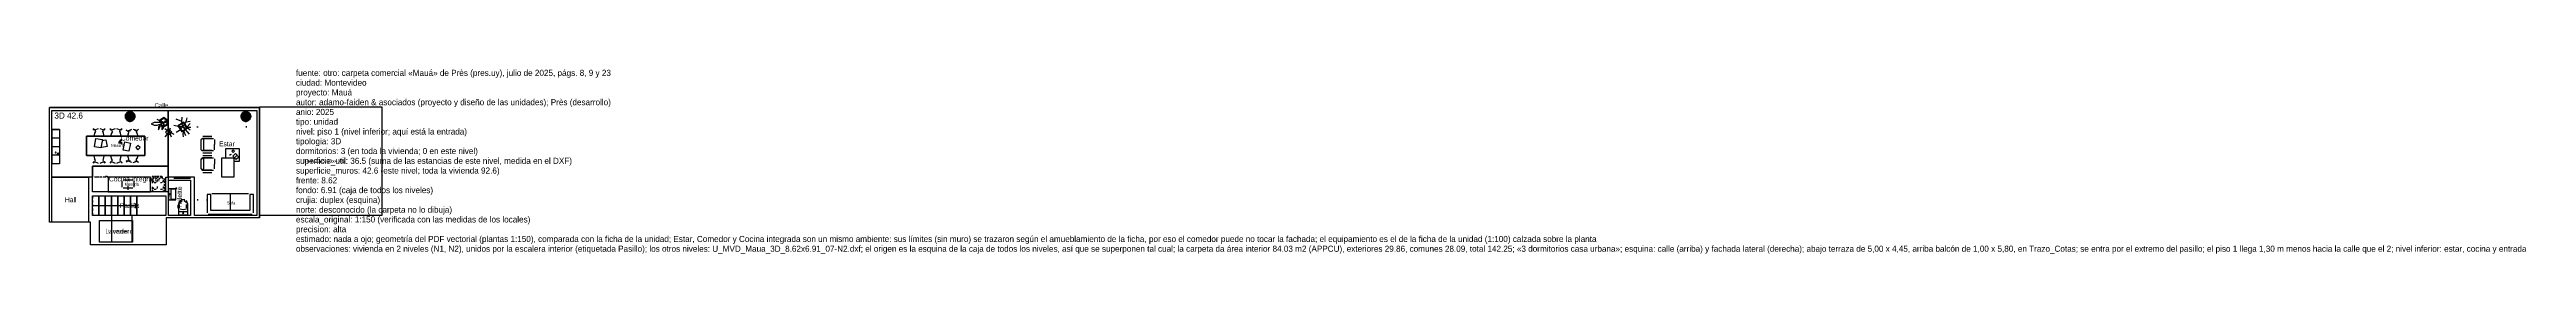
# Model space of a CAD drawing. Header units: metres. Extents: x 0 to 102, y 0 to 7.
import ezdxf

# ---------------------------------------------------------------- set-up
doc = ezdxf.new("R2010")
doc.units = ezdxf.units.M
for name, color, linetype in [('Trazo_Cotas', 9, 'Continuous'), ('Trazo_Datos', 7, 'Continuous'), ('Trazo_Entrada', 1, 'Continuous'), ('Trazo_Equipamiento', 8, 'Continuous'), ('Trazo_Estancias', 3, 'Continuous'), ('Trazo_Fachada', 30, 'Continuous'), ('Trazo_Puertas', 1, 'Continuous'), ('Trazo_Unidad', 7, 'Continuous'), ('Trazo_Ventanas', 5, 'Continuous')]:
    doc.layers.add(name, color=color, linetype=linetype)

msp = doc.modelspace()

# ---------------------------------------------------------------- linework, layer by layer
at = {"layer": 'Trazo_Cotas'}
msp.add_lwpolyline([(13.65, 1.2), (8.62, 1.2), (8.62, 5.65), (13.65, 5.65)], close=True, dxfattribs=at)
at = {"layer": 'Trazo_Entrada'}
msp.add_line((1.59, 0.92), (0.1, 0.92), dxfattribs=at)
at = {"layer": 'Trazo_Equipamiento', "color": 9}
for p, q in [((5.43, 5.05), (5.45, 5.22)), ((0.41, 4.71), (0.11, 4.71)), ((0.41, 4.36), (0.11, 4.36)), ((1.52, 3.65), (1.52, 4.45)), ((1.52, 4.45), (3.92, 4.45)), ((1.78, 4.74), (1.83, 4.69)), ((1.84, 4.7), (1.79, 4.75)), ((1.85, 4.57), (1.82, 4.45)), ((2, 4.75), (1.84, 4.69)), ((2.23, 4.69), (2.08, 4.75)), ((2.25, 4.45), (2.22, 4.57)), ((2.28, 4.75), (2.23, 4.7)), ((2.24, 4.69), (2.29, 4.74)), ((2.53, 4.7), (2.48, 4.75)), ((2.48, 4.74), (2.52, 4.69)), ((2.54, 4.57), (2.51, 4.45)), ((2.69, 4.75), (2.53, 4.69)), ((2.92, 4.69), (2.77, 4.75)), ((2.94, 4.45), (2.91, 4.57)), ((2.98, 4.75), (2.92, 4.7)), ((2.93, 4.69), (2.98, 4.74)), ((3.2, 4.65), (3.15, 4.7)), ((3.15, 4.7), (3.21, 4.65)), ((3.23, 4.53), (3.2, 4.44)), ((3.37, 4.71), (3.21, 4.65)), ((3.31, 4.66), (3.24, 4.63)), ((3.6, 4.67), (3.44, 4.72)), ((3.57, 4.65), (3.5, 4.67)), ((3.6, 4.68), (3.65, 4.73)), ((3.64, 4.44), (3.6, 4.55)), ((3.92, 4.45), (3.92, 3.65)), ((4.52, 5.08), (4.51, 5)), ((4.56, 5.07), (4.55, 4.99)), ((4.57, 4.88), (4.64, 4.84)), ((4.59, 4.91), (4.66, 4.88)), ((4.91, 4.62), (4.73, 4.74)), ((4.91, 4.62), (4.74, 4.41)), ((4.91, 4.62), (4.97, 4.78)), ((4.91, 4.62), (5, 4.42)), ((4.91, 4.62), (5.11, 4.53)), ((5.47, 4.82), (5.73, 4.53)), ((5.52, 4.63), (5.58, 4.47)), ((5.61, 5.03), (5.78, 5.06)), ((5.64, 4.81), (5.78, 4.7)), ((5.64, 4.81), (5.8, 4.81)), ((6.27, 4.35), (6.73, 4.35)), ((6.29, 4.44), (6.66, 4.44)), ((6.66, 4.35), (6.29, 4.35)), ((6.78, 4.3), (6.78, 4.1)), ((6.78, 3.89), (6.78, 4.1)), ((0.41, 4.01), (0.11, 4.01)), ((0.41, 3.66), (0.11, 3.66)), ((0.41, 3.31), (0.11, 3.31)), ((3.92, 3.65), (1.52, 3.65)), ((1.78, 3.35), (1.83, 3.4)), ((1.84, 3.4), (1.79, 3.34)), ((1.82, 3.64), (1.85, 3.52)), ((1.84, 3.4), (2, 3.34)), ((2.08, 3.34), (2.23, 3.4)), ((2.22, 3.52), (2.25, 3.64)), ((2.28, 3.34), (2.23, 3.4)), ((2.24, 3.4), (2.29, 3.35)), ((2.53, 3.4), (2.48, 3.34)), ((2.51, 3.64), (2.54, 3.52)), ((2.53, 3.4), (2.69, 3.34)), ((2.77, 3.34), (2.92, 3.4)), ((2.91, 3.52), (2.94, 3.64)), ((2.98, 3.34), (2.92, 3.4)), ((2.93, 3.4), (2.98, 3.35)), ((3.2, 3.45), (3.15, 3.4)), ((3.15, 3.39), (3.21, 3.44)), ((3.2, 3.64), (3.23, 3.56)), ((3.21, 3.44), (3.37, 3.38)), ((3.24, 3.46), (3.31, 3.43)), ((3.44, 3.37), (3.6, 3.42)), ((3.5, 3.42), (3.57, 3.44)), ((3.6, 3.53), (3.64, 3.64)), ((3.6, 3.42), (3.65, 3.36)), ((3.65, 3.37), (3.61, 3.42)), ((6.27, 3.85), (6.73, 3.85)), ((6.27, 3.55), (6.73, 3.55)), ((6.66, 3.85), (6.29, 3.85)), ((6.29, 3.76), (6.66, 3.76)), ((6.29, 3.65), (6.66, 3.65)), ((6.66, 3.55), (6.29, 3.55)), ((6.78, 3.51), (6.78, 3.3)), ((6.78, 3.1), (6.78, 3.3)), ((7.63, 3.73), (7.53, 3.63)), ((7.6, 3.56), (7.53, 3.63)), ((7.59, 3.56), (7.7, 3.66)), ((7.59, 3.56), (7.7, 3.66)), ((7.66, 3.49), (7.6, 3.56)), ((7.7, 3.66), (7.64, 3.73)), ((7.77, 3.59), (7.66, 3.49)), ((7.77, 3.58), (7.7, 3.65)), ((6.27, 3.05), (6.73, 3.05)), ((6.66, 3.05), (6.29, 3.05)), ((6.29, 2.96), (6.66, 2.96)), ((6.47, 2.05), (6.47, 1.3)), ((6.67, 2.1), (8.17, 2.1)), ((7.42, 2.1), (7.42, 1.4)), ((6.52, 1.25), (8.32, 1.25))]:
    msp.add_line(p, q, dxfattribs=at)
at = {"layer": 'Trazo_Equipamiento', "color": 8}
for p, q in [((1.93, 2.76), (1.85, 2.76)), ((1.98, 2.76), (1.9, 2.76)), ((2.04, 2.76), (1.97, 2.76)), ((2.15, 2.76), (2.06, 2.76)), ((2.15, 2.76), (2.08, 2.76)), ((2.27, 2.76), (2.19, 2.76)), ((2.31, 2.76), (2.23, 2.76)), ((2.48, 2.76), (2.4, 2.76)), ((2.65, 2.76), (2.56, 2.76)), ((2.81, 2.76), (2.73, 2.76)), ((2.98, 2.76), (2.9, 2.76)), ((2.98, 2.36), (2.98, 2.62)), ((3.02, 2.66), (3.42, 2.66)), ((3.21, 2.32), (3.02, 2.32)), ((3.15, 2.76), (3.06, 2.76)), ((3.21, 2.41), (3.21, 2.24)), ((3.31, 2.76), (3.23, 2.76)), ((3.23, 2.24), (3.23, 2.41)), ((3.42, 2.32), (3.23, 2.32)), ((3.48, 2.76), (3.4, 2.76)), ((3.46, 2.62), (3.46, 2.36)), ((3.65, 2.76), (3.56, 2.76)), ((3.81, 2.76), (3.73, 2.76)), ((3.98, 2.76), (3.9, 2.76)), ((4.15, 2.76), (4.06, 2.76)), ((4.21, 2.71), (4.21, 2.63)), ((4.21, 2.71), (4.21, 2.63)), ((4.21, 2.6), (4.21, 2.52)), ((4.21, 2.6), (4.21, 2.52)), ((4.21, 2.37), (4.21, 2.29)), ((4.21, 2.37), (4.21, 2.29)), ((4.31, 2.76), (4.23, 2.76)), ((4.39, 2.79), (4.31, 2.79)), ((4.48, 2.76), (4.4, 2.76)), ((4.5, 2.79), (4.42, 2.79)), ((4.61, 2.79), (4.54, 2.79)), ((4.65, 2.76), (4.56, 2.76)), ((4.72, 2.63), (4.72, 2.71)), ((4.72, 2.52), (4.72, 2.6)), ((4.72, 2.41), (4.72, 2.48)), ((4.72, 2.29), (4.72, 2.37)), ((1.77, 2), (1.77, 1.89)), ((1.77, 1.81), (1.77, 1.73)), ((1.77, 1.64), (1.77, 1.56)), ((1.77, 1.48), (1.77, 1.39)), ((1.77, 1.31), (1.77, 1.2)), ((2.55, 1.2), (2.55, 0.1)), ((3.4, 0.1), (3.4, 1.2)), ((5.36, 1.81), (5.31, 1.69)), ((5.31, 1.36), (5.67, 1.36)), ((5.34, 1.49), (5.34, 1.65)), ((5.45, 1.8), (5.35, 1.72)), ((5.36, 1.47), (5.49, 1.44)), ((5.49, 1.84), (5.41, 1.83)), ((5.56, 1.83), (5.49, 1.84)), ((5.49, 1.44), (5.62, 1.47)), ((5.63, 1.72), (5.53, 1.8)), ((5.67, 1.69), (5.62, 1.81)), ((5.63, 1.49), (5.63, 1.65))]:
    msp.add_line(p, q, dxfattribs=at)
for points in [[(3.11, 5.25), (3.31, 5.05), (3.51, 5.25), (3.31, 5.45)], [(3.11, 5.25), (3.31, 5.05), (3.51, 5.25), (3.31, 5.45)], [(3.11, 5.31), (3.5, 5.31), (3.12, 5.33)], [(3.11, 5.31), (3.5, 5.31), (3.12, 5.33)], [(3.11, 5.29), (3.5, 5.29), (3.11, 5.31)], [(3.5, 5.29), (3.11, 5.31), (3.5, 5.31)], [(3.11, 5.29), (3.5, 5.29), (3.11, 5.31)], [(3.5, 5.29), (3.11, 5.31), (3.5, 5.31)], [(3.11, 5.27), (3.5, 5.27), (3.11, 5.29)], [(3.5, 5.27), (3.11, 5.29), (3.5, 5.29)], [(3.11, 5.27), (3.5, 5.27), (3.11, 5.29)], [(3.5, 5.27), (3.11, 5.29), (3.5, 5.29)], [(3.11, 5.25), (3.5, 5.25), (3.11, 5.27)], [(3.5, 5.25), (3.11, 5.27), (3.5, 5.27)], [(3.11, 5.25), (3.5, 5.25), (3.11, 5.27)], [(3.5, 5.25), (3.11, 5.27), (3.5, 5.27)], [(3.11, 5.23), (3.5, 5.23), (3.11, 5.25)], [(3.5, 5.23), (3.11, 5.25), (3.5, 5.25)], [(3.11, 5.23), (3.5, 5.23), (3.11, 5.25)], [(3.5, 5.23), (3.11, 5.25), (3.5, 5.25)], [(3.11, 5.22), (3.5, 5.22), (3.11, 5.23)], [(3.5, 5.22), (3.11, 5.23), (3.5, 5.23)], [(3.11, 5.22), (3.5, 5.22), (3.11, 5.23)], [(3.5, 5.22), (3.11, 5.23), (3.5, 5.23)], [(3.11, 5.2), (3.5, 5.2), (3.11, 5.22)], [(3.5, 5.2), (3.11, 5.22), (3.5, 5.22)], [(3.11, 5.2), (3.5, 5.2), (3.11, 5.22)], [(3.5, 5.2), (3.11, 5.22), (3.5, 5.22)], [(3.12, 5.18), (3.49, 5.18), (3.11, 5.2)], [(3.49, 5.18), (3.11, 5.2), (3.5, 5.2)], [(3.12, 5.18), (3.49, 5.18), (3.11, 5.2)], [(3.49, 5.18), (3.11, 5.2), (3.5, 5.2)], [(3.12, 5.33), (3.49, 5.33), (3.13, 5.34)], [(3.12, 5.33), (3.49, 5.33), (3.13, 5.34)], [(3.5, 5.31), (3.12, 5.33), (3.49, 5.33)], [(3.5, 5.31), (3.12, 5.33), (3.49, 5.33)], [(3.13, 5.16), (3.48, 5.16), (3.12, 5.18)], [(3.48, 5.16), (3.12, 5.18), (3.49, 5.18)], [(3.13, 5.16), (3.48, 5.16), (3.12, 5.18)], [(3.48, 5.16), (3.12, 5.18), (3.49, 5.18)], [(3.13, 5.34), (3.48, 5.34), (3.14, 5.36)], [(3.13, 5.34), (3.48, 5.34), (3.14, 5.36)], [(3.49, 5.33), (3.13, 5.34), (3.48, 5.34)], [(3.49, 5.33), (3.13, 5.34), (3.48, 5.34)], [(3.14, 5.14), (3.47, 5.14), (3.13, 5.16)], [(3.47, 5.14), (3.13, 5.16), (3.48, 5.16)], [(3.14, 5.14), (3.47, 5.14), (3.13, 5.16)], [(3.47, 5.14), (3.13, 5.16), (3.48, 5.16)], [(3.14, 5.36), (3.47, 5.36), (3.15, 5.38)], [(3.14, 5.36), (3.47, 5.36), (3.15, 5.38)], [(3.48, 5.34), (3.14, 5.36), (3.47, 5.36)], [(3.48, 5.34), (3.14, 5.36), (3.47, 5.36)], [(3.15, 5.13), (3.46, 5.13), (3.14, 5.14)], [(3.46, 5.13), (3.14, 5.14), (3.47, 5.14)], [(3.15, 5.13), (3.46, 5.13), (3.14, 5.14)], [(3.46, 5.13), (3.14, 5.14), (3.47, 5.14)], [(3.15, 5.38), (3.46, 5.38), (3.16, 5.39)], [(3.15, 5.38), (3.46, 5.38), (3.16, 5.39)], [(3.47, 5.36), (3.15, 5.38), (3.46, 5.38)], [(3.47, 5.36), (3.15, 5.38), (3.46, 5.38)], [(3.16, 5.11), (3.45, 5.11), (3.15, 5.13)], [(3.45, 5.11), (3.15, 5.13), (3.46, 5.13)], [(3.16, 5.11), (3.45, 5.11), (3.15, 5.13)], [(3.45, 5.11), (3.15, 5.13), (3.46, 5.13)], [(3.16, 5.39), (3.45, 5.39), (3.18, 5.4)], [(3.16, 5.39), (3.45, 5.39), (3.18, 5.4)], [(3.46, 5.38), (3.16, 5.39), (3.45, 5.39)], [(3.46, 5.38), (3.16, 5.39), (3.45, 5.39)], [(3.18, 5.1), (3.44, 5.1), (3.16, 5.11)], [(3.44, 5.1), (3.16, 5.11), (3.45, 5.11)], [(3.18, 5.1), (3.44, 5.1), (3.16, 5.11)], [(3.44, 5.1), (3.16, 5.11), (3.45, 5.11)], [(3.18, 5.4), (3.44, 5.4), (3.19, 5.41)], [(3.18, 5.4), (3.44, 5.4), (3.19, 5.41)], [(3.45, 5.39), (3.18, 5.4), (3.44, 5.4)], [(3.45, 5.39), (3.18, 5.4), (3.44, 5.4)], [(3.19, 5.09), (3.42, 5.09), (3.18, 5.1)], [(3.42, 5.09), (3.18, 5.1), (3.44, 5.1)], [(3.19, 5.09), (3.42, 5.09), (3.18, 5.1)], [(3.42, 5.09), (3.18, 5.1), (3.44, 5.1)], [(3.19, 5.41), (3.42, 5.41), (3.21, 5.43)], [(3.19, 5.41), (3.42, 5.41), (3.21, 5.43)], [(3.44, 5.4), (3.19, 5.41), (3.42, 5.41)], [(3.44, 5.4), (3.19, 5.41), (3.42, 5.41)], [(3.21, 5.08), (3.41, 5.08), (3.19, 5.09)], [(3.41, 5.08), (3.19, 5.09), (3.42, 5.09)], [(3.21, 5.08), (3.41, 5.08), (3.19, 5.09)], [(3.41, 5.08), (3.19, 5.09), (3.42, 5.09)], [(3.42, 5.41), (3.21, 5.43), (3.41, 5.43)], [(3.21, 5.43), (3.41, 5.43), (3.22, 5.43)], [(3.42, 5.41), (3.21, 5.43), (3.41, 5.43)], [(3.21, 5.43), (3.41, 5.43), (3.22, 5.43)], [(3.22, 5.43), (3.39, 5.43), (3.24, 5.44)], [(3.22, 5.43), (3.39, 5.43), (3.24, 5.44)], [(3.41, 5.43), (3.22, 5.43), (3.39, 5.43)], [(3.41, 5.43), (3.22, 5.43), (3.39, 5.43)], [(3.24, 5.44), (3.37, 5.44), (3.26, 5.45)], [(3.24, 5.44), (3.37, 5.44), (3.26, 5.45)], [(3.39, 5.43), (3.24, 5.44), (3.37, 5.44)], [(3.39, 5.43), (3.24, 5.44), (3.37, 5.44)], [(3.37, 5.44), (3.26, 5.45), (3.35, 5.45)], [(3.26, 5.45), (3.35, 5.45), (3.28, 5.45)], [(3.37, 5.44), (3.26, 5.45), (3.35, 5.45)], [(3.26, 5.45), (3.35, 5.45), (3.28, 5.45)], [(3.35, 5.45), (3.28, 5.45), (3.33, 5.45)], [(3.35, 5.45), (3.28, 5.45), (3.33, 5.45)], [(7.86, 5.25), (8.06, 5.05), (8.26, 5.25), (8.06, 5.45)], [(7.86, 5.25), (8.06, 5.05), (8.26, 5.25), (8.06, 5.45)], [(7.86, 5.29), (8.25, 5.29), (7.87, 5.31)], [(7.86, 5.29), (8.25, 5.29), (7.87, 5.31)], [(7.86, 5.27), (8.26, 5.27), (7.86, 5.29)], [(8.26, 5.27), (7.86, 5.29), (8.25, 5.29)], [(7.86, 5.27), (8.26, 5.27), (7.86, 5.29)], [(8.26, 5.27), (7.86, 5.29), (8.25, 5.29)], [(7.86, 5.25), (8.26, 5.25), (7.86, 5.27)], [(8.26, 5.25), (7.86, 5.27), (8.26, 5.27)], [(7.86, 5.25), (8.26, 5.25), (7.86, 5.27)], [(8.26, 5.25), (7.86, 5.27), (8.26, 5.27)], [(7.86, 5.23), (8.26, 5.23), (7.86, 5.25)], [(8.26, 5.23), (7.86, 5.25), (8.26, 5.25)], [(7.86, 5.23), (8.26, 5.23), (7.86, 5.25)], [(8.26, 5.23), (7.86, 5.25), (8.26, 5.25)], [(7.86, 5.22), (8.25, 5.22), (7.86, 5.23)], [(8.25, 5.22), (7.86, 5.23), (8.26, 5.23)], [(7.86, 5.22), (8.25, 5.22), (7.86, 5.23)], [(8.25, 5.22), (7.86, 5.23), (8.26, 5.23)], [(7.87, 5.2), (8.25, 5.2), (7.86, 5.22)], [(8.25, 5.2), (7.86, 5.22), (8.25, 5.22)], [(7.87, 5.2), (8.25, 5.2), (7.86, 5.22)], [(8.25, 5.2), (7.86, 5.22), (8.25, 5.22)], [(7.87, 5.33), (8.24, 5.33), (7.88, 5.34)], [(7.87, 5.33), (8.24, 5.33), (7.88, 5.34)], [(7.87, 5.31), (8.25, 5.31), (7.87, 5.33)], [(8.25, 5.31), (7.87, 5.33), (8.24, 5.33)], [(7.87, 5.31), (8.25, 5.31), (7.87, 5.33)], [(8.25, 5.31), (7.87, 5.33), (8.24, 5.33)], [(8.25, 5.29), (7.87, 5.31), (8.25, 5.31)], [(8.25, 5.29), (7.87, 5.31), (8.25, 5.31)], [(7.87, 5.18), (8.24, 5.18), (7.87, 5.2)], [(8.24, 5.18), (7.87, 5.2), (8.25, 5.2)], [(7.87, 5.18), (8.24, 5.18), (7.87, 5.2)], [(8.24, 5.18), (7.87, 5.2), (8.25, 5.2)], [(7.88, 5.16), (8.24, 5.16), (7.87, 5.18)], [(8.24, 5.16), (7.87, 5.18), (8.24, 5.18)], [(7.88, 5.16), (8.24, 5.16), (7.87, 5.18)], [(8.24, 5.16), (7.87, 5.18), (8.24, 5.18)], [(7.88, 5.34), (8.24, 5.34), (7.89, 5.36)], [(7.88, 5.34), (8.24, 5.34), (7.89, 5.36)], [(8.24, 5.33), (7.88, 5.34), (8.24, 5.34)], [(8.24, 5.33), (7.88, 5.34), (8.24, 5.34)], [(7.89, 5.14), (8.23, 5.14), (7.88, 5.16)], [(8.23, 5.14), (7.88, 5.16), (8.24, 5.16)], [(7.89, 5.14), (8.23, 5.14), (7.88, 5.16)], [(8.23, 5.14), (7.88, 5.16), (8.24, 5.16)], [(7.89, 5.36), (8.23, 5.36), (7.9, 5.38)], [(7.89, 5.36), (8.23, 5.36), (7.9, 5.38)], [(8.24, 5.34), (7.89, 5.36), (8.23, 5.36)], [(8.24, 5.34), (7.89, 5.36), (8.23, 5.36)], [(7.9, 5.13), (8.22, 5.13), (7.89, 5.14)], [(8.22, 5.13), (7.89, 5.14), (8.23, 5.14)], [(7.9, 5.13), (8.22, 5.13), (7.89, 5.14)], [(8.22, 5.13), (7.89, 5.14), (8.23, 5.14)], [(7.9, 5.38), (8.22, 5.38), (7.91, 5.39)], [(7.9, 5.38), (8.22, 5.38), (7.91, 5.39)], [(8.23, 5.36), (7.9, 5.38), (8.22, 5.38)], [(8.23, 5.36), (7.9, 5.38), (8.22, 5.38)], [(7.91, 5.11), (8.2, 5.11), (7.9, 5.13)], [(8.2, 5.11), (7.9, 5.13), (8.22, 5.13)], [(7.91, 5.11), (8.2, 5.11), (7.9, 5.13)], [(8.2, 5.11), (7.9, 5.13), (8.22, 5.13)], [(7.91, 5.39), (8.2, 5.39), (7.93, 5.4)], [(7.91, 5.39), (8.2, 5.39), (7.93, 5.4)], [(8.22, 5.38), (7.91, 5.39), (8.2, 5.39)], [(8.22, 5.38), (7.91, 5.39), (8.2, 5.39)], [(7.93, 5.1), (8.19, 5.1), (7.91, 5.11)], [(8.19, 5.1), (7.91, 5.11), (8.2, 5.11)], [(7.93, 5.1), (8.19, 5.1), (7.91, 5.11)], [(8.19, 5.1), (7.91, 5.11), (8.2, 5.11)], [(7.93, 5.4), (8.19, 5.4), (7.94, 5.41)], [(7.93, 5.4), (8.19, 5.4), (7.94, 5.41)], [(8.2, 5.39), (7.93, 5.4), (8.19, 5.4)], [(8.2, 5.39), (7.93, 5.4), (8.19, 5.4)], [(7.94, 5.09), (8.17, 5.09), (7.93, 5.1)], [(8.17, 5.09), (7.93, 5.1), (8.19, 5.1)], [(7.94, 5.09), (8.17, 5.09), (7.93, 5.1)], [(8.17, 5.09), (7.93, 5.1), (8.19, 5.1)], [(7.94, 5.41), (8.17, 5.41), (7.96, 5.43)], [(7.94, 5.41), (8.17, 5.41), (7.96, 5.43)], [(8.19, 5.4), (7.94, 5.41), (8.17, 5.41)], [(8.19, 5.4), (7.94, 5.41), (8.17, 5.41)], [(7.96, 5.08), (8.16, 5.08), (7.94, 5.09)], [(8.16, 5.08), (7.94, 5.09), (8.17, 5.09)], [(7.96, 5.08), (8.16, 5.08), (7.94, 5.09)], [(8.16, 5.08), (7.94, 5.09), (8.17, 5.09)], [(8.17, 5.41), (7.96, 5.43), (8.16, 5.43)], [(7.96, 5.43), (8.16, 5.43), (7.97, 5.43)], [(8.17, 5.41), (7.96, 5.43), (8.16, 5.43)], [(7.96, 5.43), (8.16, 5.43), (7.97, 5.43)], [(7.97, 5.43), (8.14, 5.43), (8, 5.44)], [(7.97, 5.43), (8.14, 5.43), (8, 5.44)], [(8.16, 5.43), (7.97, 5.43), (8.14, 5.43)], [(8.16, 5.43), (7.97, 5.43), (8.14, 5.43)], [(8, 5.44), (8.12, 5.44), (8.01, 5.45)], [(8, 5.44), (8.12, 5.44), (8.01, 5.45)], [(8.14, 5.43), (8, 5.44), (8.12, 5.44)], [(8.14, 5.43), (8, 5.44), (8.12, 5.44)], [(8.12, 5.44), (8.01, 5.45), (8.1, 5.45)], [(8.01, 5.45), (8.1, 5.45), (8.04, 5.45)], [(8.12, 5.44), (8.01, 5.45), (8.1, 5.45)], [(8.01, 5.45), (8.1, 5.45), (8.04, 5.45)], [(8.1, 5.45), (8.04, 5.45), (8.09, 5.45)], [(8.1, 5.45), (8.04, 5.45), (8.09, 5.45)], [(3.22, 5.07), (3.39, 5.07), (3.21, 5.08)], [(3.39, 5.07), (3.21, 5.08), (3.41, 5.08)], [(3.22, 5.07), (3.39, 5.07), (3.21, 5.08)], [(3.39, 5.07), (3.21, 5.08), (3.41, 5.08)], [(3.24, 5.06), (3.37, 5.06), (3.22, 5.07)], [(3.37, 5.06), (3.22, 5.07), (3.39, 5.07)], [(3.24, 5.06), (3.37, 5.06), (3.22, 5.07)], [(3.37, 5.06), (3.22, 5.07), (3.39, 5.07)], [(3.26, 5.06), (3.35, 5.06), (3.24, 5.06)], [(3.35, 5.06), (3.24, 5.06), (3.37, 5.06)], [(3.26, 5.06), (3.35, 5.06), (3.24, 5.06)], [(3.35, 5.06), (3.24, 5.06), (3.37, 5.06)], [(3.28, 5.05), (3.33, 5.05), (3.26, 5.06)], [(3.33, 5.05), (3.26, 5.06), (3.35, 5.06)], [(3.28, 5.05), (3.33, 5.05), (3.26, 5.06)], [(3.33, 5.05), (3.26, 5.06), (3.35, 5.06)], [(7.97, 5.07), (8.14, 5.07), (7.96, 5.08)], [(8.14, 5.07), (7.96, 5.08), (8.16, 5.08)], [(7.97, 5.07), (8.14, 5.07), (7.96, 5.08)], [(8.14, 5.07), (7.96, 5.08), (8.16, 5.08)], [(8, 5.06), (8.12, 5.06), (7.97, 5.07)], [(8.12, 5.06), (7.97, 5.07), (8.14, 5.07)], [(8, 5.06), (8.12, 5.06), (7.97, 5.07)], [(8.12, 5.06), (7.97, 5.07), (8.14, 5.07)], [(8.01, 5.06), (8.1, 5.06), (8, 5.06)], [(8.1, 5.06), (8, 5.06), (8.12, 5.06)], [(8.01, 5.06), (8.1, 5.06), (8, 5.06)], [(8.1, 5.06), (8, 5.06), (8.12, 5.06)], [(8.04, 5.05), (8.09, 5.05), (8.01, 5.06)], [(8.09, 5.05), (8.01, 5.06), (8.1, 5.06)], [(8.04, 5.05), (8.09, 5.05), (8.01, 5.06)], [(8.09, 5.05), (8.01, 5.06), (8.1, 5.06)], [(2.41, 2.76), (2.41, 2.16), (4.15, 2.16), (4.15, 2.76)], [(5.19, 1.84), (5.19, 2.29), (4.89, 2.29), (4.89, 1.84)], [(4.93, 2.08), (4.92, 2.07), (4.93, 2.05), (4.95, 2.07)], [(4.98, 2.28), (4.98, 1.86), (5.18, 1.86), (5.18, 2.28)], [(2.03, 2), (2.03, 1.2), (1.77, 1.2), (1.77, 2)], [(2.29, 2), (2.29, 1.2), (2.03, 1.2), (2.03, 2)], [(2.55, 2), (2.55, 1.2), (2.29, 1.2), (2.29, 2)], [(2.81, 2), (2.81, 1.2), (2.55, 1.2), (2.55, 2)], [(3.07, 2), (3.07, 1.2), (2.81, 1.2), (2.81, 2)], [(3.33, 2), (3.33, 1.2), (3.07, 1.2), (3.07, 2)], [(3.59, 2), (3.59, 1.2), (3.33, 1.2), (3.33, 2)], [(3.58, 1.2), (3.59, 1.2), (3.58, 2)], [(3.59, 1.2), (3.58, 2), (3.59, 2)], [(5.49, 1.26), (5.51, 1.29), (5.49, 1.31), (5.46, 1.29)]]:
    msp.add_lwpolyline(points, close=True, dxfattribs=at)
at = {"layer": 'Trazo_Equipamiento', "color": 9}
for points in [[(4.66, 5), (4.64, 5.02), (4.58, 5.06), (4.55, 5.07), (4.48, 5.1), (4.42, 5.13)], [(4.46, 5.11), (4.49, 5.1), (4.51, 5.1), (4.57, 5.07), (4.6, 5.06), (4.63, 5.04), (4.65, 5.03), (4.66, 5.02), (4.66, 5)], [(4.86, 5.09), (4.69, 5.21), (4.52, 5.09)], [(4.82, 5.09), (4.69, 5.17), (4.56, 5.08)], [(4.66, 5), (4.72, 5.02), (4.76, 5.07), (4.82, 5.09), (4.88, 5.09)], [(4.88, 5.09), (4.84, 5.05), (4.78, 5.01), (4.76, 5), (4.66, 5)], [(5.47, 4.82), (5.43, 5.05), (5.2, 5.14)], [(5.47, 4.82), (5.61, 5.03), (5.65, 5.2)], [(1.86, 4.67), (1.89, 4.64), (1.85, 4.57)], [(2.16, 4.26), (2.31, 4.29), (2.37, 4.02), (2.15, 3.98), (2.13, 4.06)], [(2.22, 4.57), (2.19, 4.64), (2.22, 4.67)], [(2.55, 4.67), (2.58, 4.64), (2.54, 4.57)], [(2.91, 4.57), (2.88, 4.64), (2.91, 4.67)], [(3.23, 4.53), (3.26, 4.6), (3.23, 4.62)], [(3.58, 4.65), (3.56, 4.61), (3.6, 4.56)], [(4.66, 5), (4.3, 5), (4.24, 4.98), (4.18, 4.95)], [(4.18, 4.95), (4.24, 4.92), (4.3, 4.9), (4.42, 4.9), (4.49, 4.92), (4.55, 4.94), (4.6, 4.97), (4.66, 5)], [(4.66, 5), (4.62, 4.97), (4.58, 4.95), (4.54, 4.92), (4.51, 4.89), (4.5, 4.86), (4.47, 4.8), (4.47, 4.7)], [(4.47, 4.7), (4.55, 4.86), (4.6, 4.93), (4.66, 5)], [(4.66, 5), (4.68, 4.96), (4.68, 4.92), (4.67, 4.9), (4.66, 4.89), (4.62, 4.81), (4.61, 4.77), (4.61, 4.7)], [(4.61, 4.7), (4.66, 4.76), (4.7, 4.84), (4.71, 4.88), (4.71, 4.93), (4.7, 4.95), (4.69, 4.96), (4.66, 5)], [(4.7, 4.83), (4.85, 4.91), (4.87, 5.08)], [(4.71, 4.87), (4.81, 4.93), (4.84, 5.05)], [(5.47, 4.82), (5.34, 4.83), (5.11, 4.88)], [(5.47, 4.82), (5.34, 4.68), (5.2, 4.59)], [(5.47, 4.82), (5.64, 4.81), (5.78, 4.96)], [(5.56, 4.72), (5.47, 4.52), (5.49, 4.41)], [(6.32, 4.3), (6.27, 4.35), (6.22, 4.3)], [(6.22, 3.89), (6.22, 4.1), (6.22, 4.3)], [(6.32, 4.3), (6.32, 4.1), (6.32, 3.89)], [(1.86, 3.43), (1.89, 3.46), (1.85, 3.52)], [(2.22, 3.52), (2.19, 3.46), (2.22, 3.43)], [(2.55, 3.43), (2.58, 3.46), (2.54, 3.52)], [(2.91, 3.52), (2.88, 3.46), (2.91, 3.43)], [(3.23, 3.56), (3.26, 3.5), (3.23, 3.47)], [(3.58, 3.45), (3.56, 3.48), (3.6, 3.54)], [(6.22, 3.89), (6.27, 3.85), (6.32, 3.89)], [(6.32, 3.5), (6.27, 3.55), (6.22, 3.5)], [(6.22, 3.1), (6.22, 3.3), (6.22, 3.51)], [(6.22, 3.1), (6.27, 3.05), (6.32, 3.1)], [(6.32, 3.51), (6.32, 3.3), (6.32, 3.1)], [(7.24, 3.55), (7.24, 3.94), (7.79, 3.94), (7.79, 3.4), (7.57, 3.4)], [(7.46, 3.69), (7.4, 3.67), (7.4, 3.68), (7.46, 3.7)], [(8.37, 1.3), (8.37, 2.05), (8.22, 2.05), (8.22, 1.4), (6.62, 1.4), (6.62, 2.05), (6.47, 2.05)], [(8.22, 2.05), (8.22, 1.4), (6.62, 1.4), (6.62, 2.05)]]:
    msp.add_lwpolyline(points, dxfattribs=at)
for points in [[(0.11, 3.31), (0.11, 4.71), (0.41, 4.71), (0.41, 3.31)], [(3.92, 3.65), (3.92, 4.45), (1.52, 4.45), (1.52, 3.65)], [(2.11, 3.96), (1.84, 4.01), (1.9, 4.35), (2.17, 4.3)], [(2.95, 4.29), (2.93, 4.29), (2.92, 4.28), (2.91, 4.28), (2.89, 4.26), (2.88, 4.24), (2.86, 4.23), (2.86, 4.22), (2.84, 4.2), (2.84, 4.16), (2.86, 4.16), (2.89, 4.19), (2.91, 4.2), (2.91, 4.21), (2.92, 4.22), (2.93, 4.24), (2.95, 4.26)], [(2.92, 4.15), (2.95, 4.11), (2.98, 4.15), (2.95, 4.18)], [(3.26, 3.83), (3.03, 3.87), (3.09, 4.21), (3.32, 4.16)], [(4.76, 4.61), (4.89, 4.48), (5.02, 4.61), (4.89, 4.74)], [(5.43, 4.62), (5.67, 4.78), (5.51, 5.02), (5.27, 4.86)], [(5.44, 4.65), (5.64, 4.79), (5.51, 4.99), (5.3, 4.86)], [(6.08, 4.8), (6.08, 4.84)], [(8.06, 4.82), (8.1, 4.82)], [(0.23, 3.77), (0.25, 3.75), (0.27, 3.77), (0.25, 3.8)], [(0.31, 3.72), (0.35, 3.68), (0.39, 3.72), (0.35, 3.76)], [(3.55, 3.98), (3.63, 3.89), (3.72, 3.98), (3.63, 4.06)], [(7.07, 2.76), (7.07, 3.55), (7.57, 3.55), (7.57, 2.76)], [(7.49, 3.83), (7.54, 3.78), (7.59, 3.83), (7.54, 3.88)], [(6.1, 1.84), (6.06, 1.84)], [(6.47, 1.85), (6.47, 1.81)]]:
    msp.add_lwpolyline(points, close=True, dxfattribs=at)
at = {"layer": 'Trazo_Equipamiento', "color": 8}
for points in [[(2.3, 2.81), (2.36, 2.81), (2.36, 2.75)], [(4.27, 2.79), (4.21, 2.79), (4.21, 2.75)], [(4.21, 2.26), (4.21, 2.21), (4.27, 2.21)], [(4.24, 2.64), (4.24, 2.62), (4.25, 2.6), (4.25, 2.59), (4.26, 2.57), (4.27, 2.57)], [(4.24, 2.36), (4.24, 2.35), (4.25, 2.33), (4.25, 2.31), (4.27, 2.29)], [(4.3, 2.73), (4.29, 2.73), (4.28, 2.72), (4.26, 2.71), (4.25, 2.69), (4.25, 2.68)], [(4.3, 2.55), (4.31, 2.55), (4.33, 2.54), (4.35, 2.54), (4.37, 2.55), (4.38, 2.56)], [(4.3, 2.27), (4.37, 2.27), (4.38, 2.28)], [(4.41, 2.7), (4.4, 2.71), (4.38, 2.72), (4.37, 2.73), (4.35, 2.74), (4.34, 2.74)], [(4.41, 2.58), (4.42, 2.6), (4.43, 2.61), (4.43, 2.66)], [(4.41, 2.31), (4.42, 2.32), (4.43, 2.34), (4.43, 2.38)], [(4.56, 2.73), (4.55, 2.73), (4.53, 2.72), (4.52, 2.71), (4.51, 2.69), (4.5, 2.68)], [(4.56, 2.55), (4.57, 2.55), (4.58, 2.54), (4.6, 2.54), (4.64, 2.56)], [(4.56, 2.27), (4.62, 2.27), (4.64, 2.28)], [(4.67, 2.7), (4.66, 2.7), (4.64, 2.72), (4.6, 2.74)], [(4.65, 2.21), (4.72, 2.21), (4.72, 2.26)], [(4.67, 2.58), (4.67, 2.6), (4.68, 2.61), (4.68, 2.66)], [(4.67, 2.31), (4.67, 2.32), (4.68, 2.34), (4.68, 2.38)], [(4.78, 2.16), (4.78, 2.76), (4.89, 2.76)], [(5.18, 2.35), (5.21, 2.3), (5.22, 2.28)], [(1.77, 1.6), (3.59, 1.6), (3.62, 1.6)], [(3.49, 1.7), (3.59, 1.6), (3.49, 1.5)], [(3.59, 1.95), (3.59, 2), (3.62, 2)], [(3.62, 1.2), (3.59, 1.2), (3.59, 1.26)], [(4.89, 1.95), (4.89, 2), (4.93, 2)], [(5.67, 1.69), (5.67, 1.21), (5.31, 1.21), (5.31, 1.69)], [(5.31, 1.6), (5.34, 1.6), (5.34, 1.65)]]:
    msp.add_lwpolyline(points, dxfattribs=at)
at = {"layer": 'Trazo_Estancias', "color": 40}
msp.add_lwpolyline([(4.87, 3.22), (1.76, 3.22), (1.76, 2.77), (0.1, 2.77), (0.1, 5.5), (4.87, 5.5)], close=True, dxfattribs=at)
at = {"layer": 'Trazo_Estancias', "color": 2}
msp.add_lwpolyline([(8.51, 1.2), (5.95, 1.2), (5.95, 2.77), (4.87, 2.77), (4.87, 5.5), (8.51, 5.5)], close=True, dxfattribs=at)
at = {"layer": 'Trazo_Estancias', "color": 30}
msp.add_lwpolyline([(4.87, 2.16), (1.76, 2.16), (1.76, 3.22), (4.87, 3.22)], close=True, dxfattribs=at)
at = {"layer": 'Trazo_Estancias', "color": 8}
for points in [[(1.6, 0.92), (0.1, 0.92), (0.1, 2.77), (1.6, 2.77)], [(4.78, 1.2), (1.76, 1.2), (1.76, 2), (4.78, 2)]]:
    msp.add_lwpolyline(points, close=True, dxfattribs=at)
at = {"layer": 'Trazo_Estancias', "color": 4}
msp.add_lwpolyline([(5.79, 1.2), (4.89, 1.2), (4.89, 2.64), (5.79, 2.64)], close=True, dxfattribs=at)
at = {"layer": 'Trazo_Estancias', "color": 6}
msp.add_lwpolyline([(3.41, 0.11), (2.05, 0.11), (2.05, 0.99), (3.41, 0.99)], close=True, dxfattribs=at)
at = {"layer": 'Trazo_Fachada'}
for p, q in [((8.62, 5.61), (0, 5.61)), ((8.62, 1.1), (8.62, 5.61))]:
    msp.add_line(p, q, dxfattribs=at)
at = {"layer": 'Trazo_Puertas'}
msp.add_line((5.79, 2.71), (5.1, 2.71), dxfattribs=at)
at = {"layer": 'Trazo_Unidad'}
msp.add_lwpolyline([(8.62, 1.1), (4.79, 1.1), (4.79, 0), (1.68, 0), (1.68, 0.92), (0, 0.92), (0, 5.61), (8.62, 5.61)], close=True, dxfattribs=at)
at = {"layer": 'Trazo_Ventanas'}
for p, q in [((8.51, 5.61), (0.1, 5.61)), ((8.62, 1.2), (8.62, 5.5))]:
    msp.add_line(p, q, dxfattribs=at)

# ---------------------------------------------------------------- texts
at = {"layer": 'Trazo_Cotas'}
msp.add_text('Terraza 5.00x4.45', height=0.15, dxfattribs=at).set_placement((10.43, 3.35))
at = {"layer": 'Trazo_Datos'}
for s, p in [('fuente: otro: carpeta comercial «Mauá» de Près (pres.uy), julio de 2025, págs. 8, 9 y 23', (10.12, 6.91)), ('ciudad: Montevideo', (10.12, 6.51)), ('proyecto: Mauá', (10.12, 6.11)), ('autor: adamo-faiden & asociados (proyecto y diseño de las unidades); Près (desarrollo)', (10.12, 5.71)), ('anio: 2025', (10.12, 5.31)), ('tipo: unidad', (10.12, 4.91)), ('tipologia: 3D', (10.12, 4.11)), ('nivel: piso 1 (nivel inferior; aquí está la entrada)', (10.12, 4.51)), ('dormitorios: 3 (en toda la vivienda; 0 en este nivel)', (10.12, 3.71)), ('superficie_util: 36.5 (suma de las estancias de este nivel, medida en el DXF)', (10.12, 3.31)), ('superficie_muros: 42.6 (este nivel; toda la vivienda 92.6)', (10.12, 2.91)), ('frente: 8.62', (10.12, 2.51)), ('fondo: 6.91 (caja de todos los niveles)', (10.12, 2.11)), ('crujia: duplex (esquina)', (10.12, 1.71)), ('escala_original: 1:150 (verificada con las medidas de los locales)', (10.12, 0.91)), ('norte: desconocido (la carpeta no lo dibuja)', (10.12, 1.31)), ('estimado: nada a ojo; geometría del PDF vectorial (plantas 1:150), comparada con la ficha de la unidad; Estar, Comedor y Cocina integrada son un mismo ambiente: sus límites (sin muro) se trazaron según el amueblamiento de la ficha, por eso el comedor puede no tocar la fachada; el equipamiento es el de la ficha de la unidad (1:100) calzada sobre la planta', (10.12, 0.11)), ('precision: alta', (10.12, 0.51)), ('observaciones: vivienda en 2 niveles (N1, N2), unidos por la escalera interior (etiquetada Pasillo); los otros niveles: U_MVD_Maua_3D_8.62x6.91_07-N2.dxf; el origen es la esquina de la caja de todos los niveles, así que se superponen tal cual; la carpeta da área interior 84.03 m2 (APPCU), exteriores 29.86, comunes 28.09, total 142.25; «3 dormitorios casa urbana»; esquina: calle (arriba) y fachada lateral (derecha); abajo terraza de 5,00 x 4,45, arriba balcón de 1,00 x 5,80, en Trazo_Cotas; se entra por el extremo del pasillo; el piso 1 llega 1,30 m menos hacia la calle que el 2; nivel inferior: estar, cocina y entrada', (10.12, -0.29))]:
    msp.add_text(s, height=0.25, dxfattribs=at).set_placement(p)
at = {"layer": 'Trazo_Equipamiento', "color": 8}
for s, p in [('Mesa 8', (2.53, 4)), ('Mesada', (3.08, 2.42)), ('Sofa', (7.29, 1.65)), ('Lavarropas', (2.41, 0.5))]:
    msp.add_text(s, height=0.12, dxfattribs=at).set_placement(p)
at = {"layer": 'Trazo_Estancias', "color": 40}
msp.add_text('Comedor', height=0.2, dxfattribs=at).set_placement((2.93, 4.26))
at = {"layer": 'Trazo_Estancias', "color": 2}
msp.add_text('Estar', height=0.2, dxfattribs=at).set_placement((6.96, 4.03))
at = {"layer": 'Trazo_Estancias', "color": 30}
msp.add_text('Cocina integrada', height=0.2, dxfattribs=at).set_placement((2.44, 2.59))
at = {"layer": 'Trazo_Estancias', "color": 4}
msp.add_text('Toilette', height=0.2, rotation=90, dxfattribs=at).set_placement((5.44, 1.48))
at = {"layer": 'Trazo_Estancias', "color": 8}
for s, p in [('Hall', (0.63, 1.74)), ('Pasillo', (2.88, 1.5))]:
    msp.add_text(s, height=0.2, dxfattribs=at).set_placement(p)
at = {"layer": 'Trazo_Estancias', "color": 6}
msp.add_text('Lavadero', height=0.2, dxfattribs=at).set_placement((2.29, 0.45))
at = {"layer": 'Trazo_Fachada'}
msp.add_text('Calle', height=0.18, dxfattribs=at).set_placement((4.31, 5.61))
at = {"layer": 'Trazo_Unidad'}
msp.add_text('3D 42.6', height=0.25, dxfattribs=at).set_placement((0.2, 5.16))

doc.saveas('drawing.dxf')
